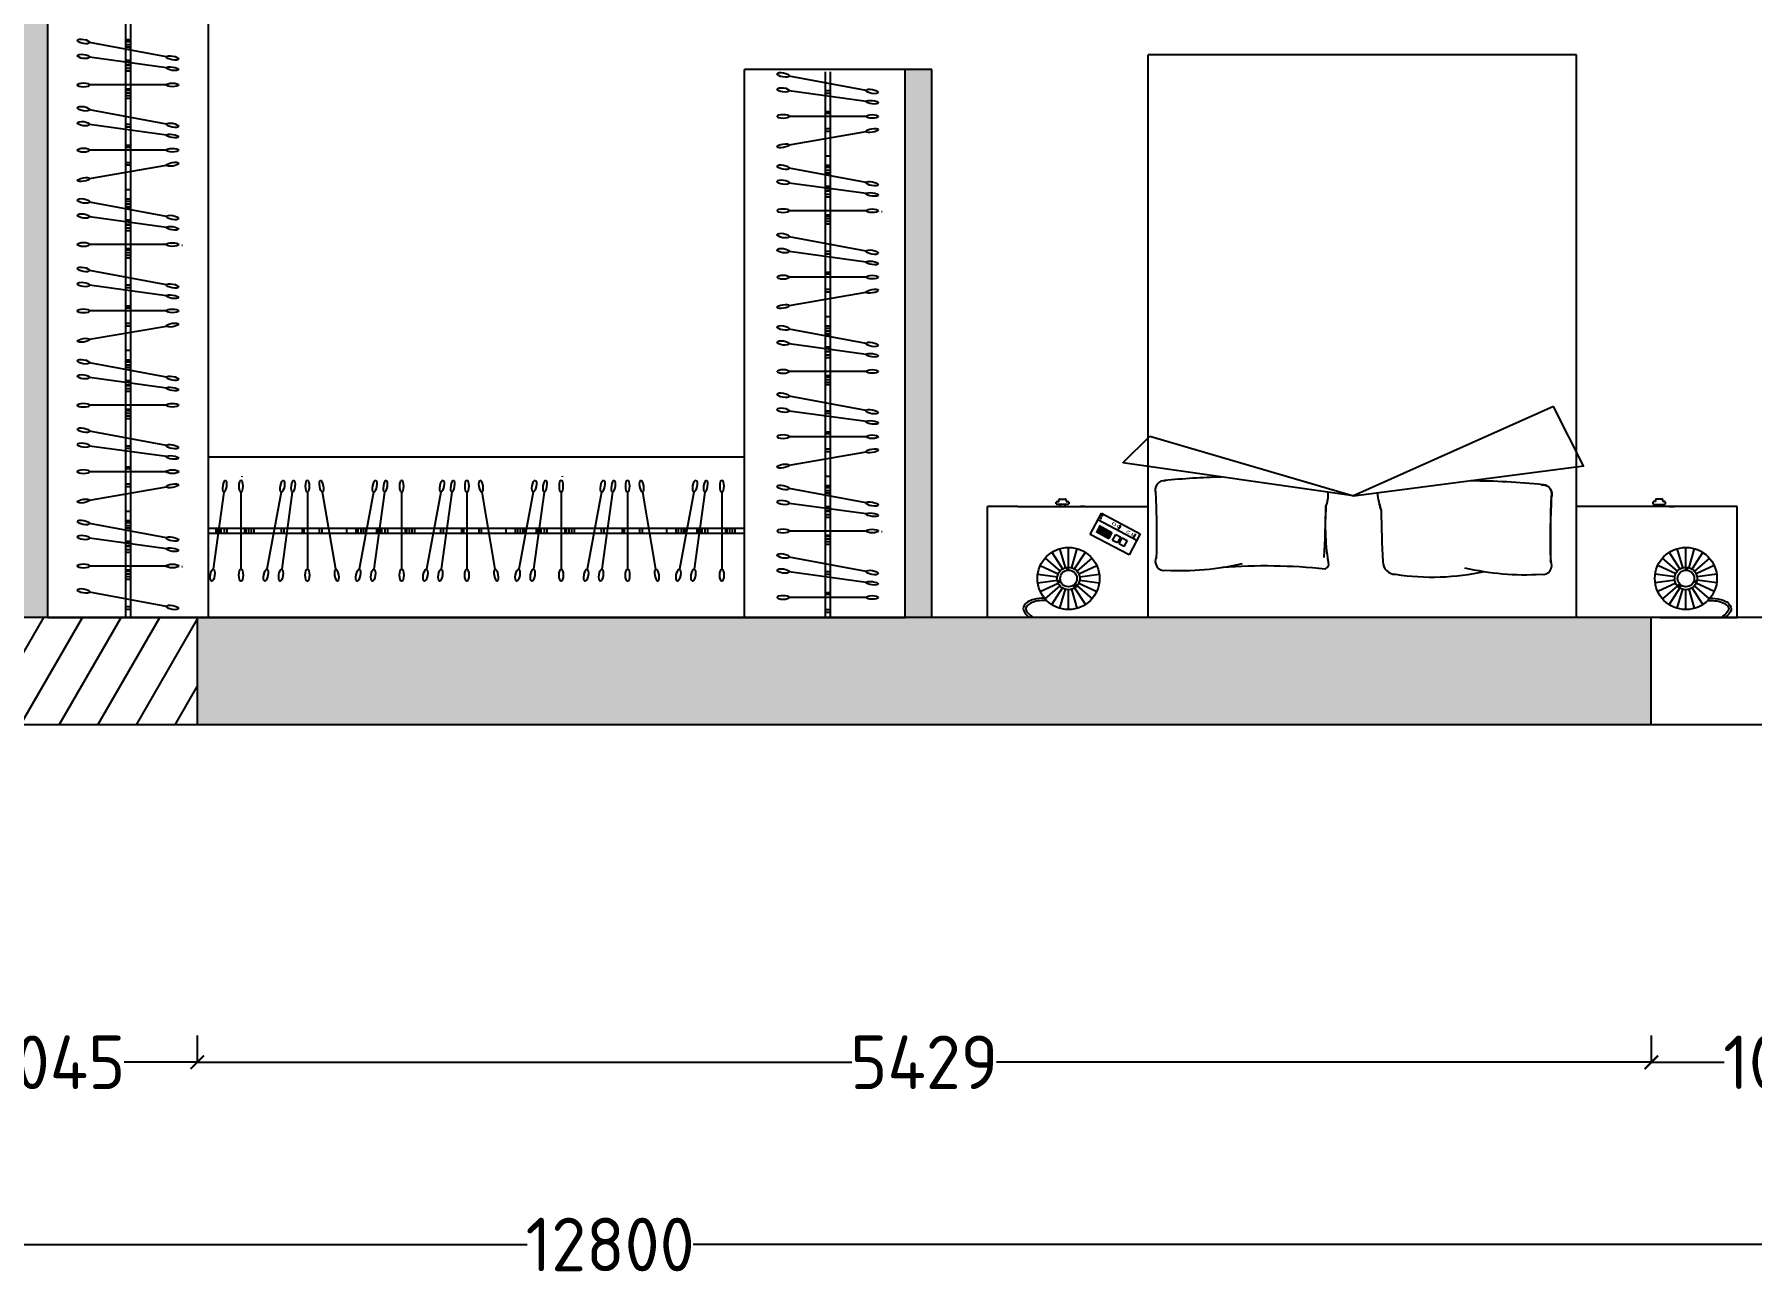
# Model space of a CAD drawing. Header units: inches. Extents: x -59797 to 874375, y -412711 to 5867.
# Drawn here: x -53303 to -46891, y -55829 to -51181 of the extents above; entities that cross this region are included whole.
import ezdxf

# ---------------------------------------------------------------- set-up
doc = ezdxf.new("R2010")
doc.units = ezdxf.units.IN
doc.header["$MEASUREMENT"] = 0
doc.layers.add('freecads.com', color=7, linetype='Continuous')
doc.styles.get("Standard").update_dxf_attribs({"font": 'GOST Common.ttf'})
doc.dimstyles.new('Copy of Standard', dxfattribs={"dimtxt": 120, "dimasz": 50, "dimexe": 0.18, "dimexo": 0.0625, "dimgap": 0.09, "dimtad": 0, "dimtih": 1, "dimtoh": 1, "dimdec": 0, "dimzin": 0, "dimdsep": 46, "dimtxsty": 'Standard', "dimblk": 'ARCHTICK', "dimcen": 0.09, "dimclrd": 250, "dimadec": 0, "dimazin": 0, "dimtfac": 1, "dimtdec": 0, "dimtofl": 0, "dimtmove": 0, "dimatfit": 3, "dimldrblk": 'ARCHTICK', "dimfxl": 100, "dimfxlon": 1, "dimtolj": 1, "dimtzin": 0, "dimarcsym": 0})

# ---------------------------------------------------------------- blocks, each defined once
blk = doc.blocks.new('BED')
at = {"color": 7}
for p, q in [((95441.7, -25102.5), (95441.7, -23002.5)), ((97041.7, -25102.5), (97041.7, -23002.5)), ((97041.7, -25102.5), (97041.7, -24439.9)), ((94841.8, -25102.5), (94841.8, -24687.4)), ((94956, -24687.4), (94841.8, -24687.4)), ((94841.8, -25102.5), (94841.8, -24687.4)), ((94956, -24687.4), (94841.8, -24687.4)), ((95027.4, -24687.4), (95441.8, -24687.4)), ((95027.4, -24687.4), (95441.8, -24687.4)), ((97641.7, -24687.4), (97041.7, -24687.4)), ((97639.2, -24687.4), (97639.2, -24687.5)), ((97641.7, -24687.4), (97639.2, -24687.5)), ((97641.7, -25102.5), (97641.7, -24687.4)), ((97353.3, -25102.5), (97641.7, -25102.5))]:
    blk.add_line(p, q, dxfattribs=at)
for p, q in [((97041.7, -23002.5), (95441.7, -23002.5)), ((96955.9, -24314.8), (96208.5, -24648.6)), ((97069.3, -24538.5), (96955.9, -24314.8)), ((95347.8, -24525.5), (95448.6, -24424.8)), ((95448.6, -24424.8), (96208.5, -24648.6)), ((96208.5, -24648.6), (95347.8, -24525.5)), ((96208.5, -24648.6), (97069.3, -24535.7)), ((95099.3, -24677.6), (95099.3, -24672)), ((95099.3, -24677.6), (95099.3, -24672)), ((95101.8, -24669.4), (95106.3, -24669.4)), ((95101.8, -24669.4), (95106.3, -24669.4)), ((95143.1, -24680.2), (95101.8, -24680.2)), ((95143.1, -24680.2), (95101.8, -24680.2)), ((95108.9, -24666.9), (95108.9, -24662.7)), ((95108.9, -24666.9), (95108.9, -24662.7)), ((95111.4, -24660.1), (95133.5, -24660.1)), ((95111.4, -24660.1), (95133.5, -24660.1)), ((95113.9, -24687.4), (95113.9, -24680.2)), ((95113.9, -24687.4), (95113.9, -24680.2)), ((95131, -24680.2), (95131, -24687.4)), ((95131, -24680.2), (95131, -24687.4)), ((95136, -24662.7), (95136, -24669.4)), ((95136, -24662.7), (95136, -24669.4)), ((95136, -24669.4), (95143.1, -24669.4)), ((95136, -24669.4), (95143.1, -24669.4)), ((95145.6, -24672), (95145.6, -24677.6)), ((95145.6, -24672), (95145.6, -24677.6)), ((97327.1, -24672), (97327.1, -24677.6)), ((97336.7, -24669.4), (97329.6, -24669.4)), ((97329.6, -24680.2), (97370.9, -24680.2)), ((97336.7, -24662.7), (97336.7, -24669.4)), ((97361.3, -24660.1), (97339.2, -24660.1)), ((97341.7, -24680.2), (97341.7, -24687.4)), ((97358.8, -24687.4), (97358.8, -24680.2)), ((97363.8, -24666.9), (97363.8, -24662.7)), ((97370.9, -24669.4), (97366.4, -24669.4)), ((97373.4, -24677.6), (97373.4, -24672)), ((94956, -24687.4), (95439.3, -24687.4)), ((94956, -24687.4), (95439.3, -24687.4)), ((95206.2, -24687.4), (95189.1, -24687.4)), ((95206.2, -24687.4), (95189.1, -24687.4)), ((95225.6, -24791.8), (95267.4, -24713)), ((95225.6, -24791.8), (95267.4, -24713)), ((95399.7, -24814.6), (95254.4, -24737.5)), ((95399.7, -24814.6), (95254.4, -24737.5)), ((95267.4, -24713), (95412.7, -24790)), ((95267.4, -24713), (95412.7, -24790)), ((97639.2, -24687.4), (97155.9, -24687.4)), ((97388.9, -24687.4), (97406.1, -24687.4)), ((95371, -24868.8), (95225.6, -24791.8)), ((95371, -24868.8), (95225.6, -24791.8)), ((95247.5, -24781.3), (95295.5, -24806.8)), ((95247.5, -24781.3), (95295.5, -24806.8)), ((95248.9, -24778.7), (95296.9, -24804.1)), ((95248.9, -24778.7), (95296.9, -24804.1)), ((95251.1, -24774.5), (95299.1, -24799.9)), ((95251.1, -24774.5), (95299.1, -24799.9)), ((95252.7, -24771.5), (95300.7, -24796.9)), ((95252.7, -24771.5), (95300.7, -24796.9)), ((95254.1, -24768.8), (95302.1, -24794.3)), ((95254.1, -24768.8), (95302.1, -24794.3)), ((95255.3, -24766.6), (95303.3, -24792)), ((95255.3, -24766.6), (95303.3, -24792)), ((95257.2, -24763), (95305.2, -24788.4)), ((95257.2, -24763), (95305.2, -24788.4)), ((95259.2, -24759.1), (95307.2, -24784.6)), ((95259.2, -24759.1), (95307.2, -24784.6)), ((95307.2, -24784.6), (95295.5, -24806.8)), ((95307.2, -24784.6), (95295.5, -24806.8)), ((95309.7, -24814.3), (95321.5, -24792.1)), ((95309.7, -24814.3), (95321.5, -24792.1)), ((95328.1, -24824.1), (95309.7, -24814.3)), ((95328.1, -24824.1), (95309.7, -24814.3)), ((95321.5, -24792.1), (95339.9, -24801.9)), ((95321.5, -24792.1), (95339.9, -24801.9)), ((95339.9, -24801.9), (95328.1, -24824.1)), ((95339.9, -24801.9), (95328.1, -24824.1)), ((95333.4, -24826.9), (95345.2, -24804.7)), ((95333.4, -24826.9), (95345.2, -24804.7)), ((95345.2, -24804.7), (95363.5, -24814.4)), ((95345.2, -24804.7), (95363.5, -24814.4)), ((95363.5, -24814.4), (95351.8, -24836.6)), ((95363.5, -24814.4), (95351.8, -24836.6)), ((95412.7, -24790), (95371, -24868.8)), ((95412.7, -24790), (95371, -24868.8)), ((95082.3, -24858.9), (95122.3, -24921.1)), ((95082.3, -24858.9), (95122.3, -24921.1)), ((95133.2, -24916.2), (95112.3, -24845.2)), ((95133.2, -24916.2), (95112.3, -24845.2)), ((95145, -24914.5), (95145, -24840.5)), ((95145, -24914.5), (95145, -24840.5)), ((95145, -24914.5), (95145, -24840.5)), ((95145, -24914.5), (95145, -24840.5)), ((95156.8, -24916.2), (95177.7, -24845.2)), ((95156.8, -24916.2), (95177.7, -24845.2)), ((95167.7, -24921.1), (95207.7, -24858.9)), ((95167.7, -24921.1), (95207.7, -24858.9)), ((95351.8, -24836.6), (95333.4, -24826.9)), ((95351.8, -24836.6), (95333.4, -24826.9)), ((97427.5, -24921.1), (97387.5, -24858.9)), ((97438.3, -24916.2), (97417.5, -24845.2)), ((97450.2, -24914.5), (97450.2, -24840.5)), ((97450.2, -24914.5), (97450.2, -24840.5)), ((97462, -24916.2), (97482.8, -24845.2)), ((97512.9, -24858.9), (97472.9, -24921.1)), ((95030.2, -24940), (95103.4, -24950.5)), ((95030.2, -24940), (95103.4, -24950.5)), ((95039.5, -24908.3), (95106.8, -24939)), ((95039.5, -24908.3), (95106.8, -24939)), ((95057.3, -24880.5), (95113.3, -24929)), ((95057.3, -24880.5), (95113.3, -24929)), ((95139.4, -24925.9), (95139.4, -24914.9)), ((95139.4, -24925.9), (95139.4, -24914.9)), ((95146.6, -24925.4), (95143.8, -24914.5)), ((95146.6, -24925.4), (95143.8, -24914.5)), ((95176.8, -24929), (95232.7, -24880.5)), ((95176.8, -24929), (95232.7, -24880.5)), ((95183.2, -24939), (95250.5, -24908.3)), ((95183.2, -24939), (95250.5, -24908.3)), ((95186.6, -24950.5), (95259.8, -24940)), ((95186.6, -24950.5), (95259.8, -24940)), ((97408.6, -24950.5), (97335.4, -24940)), ((97412, -24939), (97344.7, -24908.3)), ((97418.4, -24929), (97362.5, -24880.5)), ((97448.6, -24925.4), (97451.4, -24914.5)), ((97455.8, -24925.9), (97455.8, -24914.9)), ((97537.8, -24880.5), (97481.9, -24929)), ((97555.7, -24908.3), (97488.4, -24939)), ((97565, -24940), (97491.8, -24950.5)), ((95030.2, -24973), (95103.4, -24962.5)), ((95030.2, -24973), (95103.4, -24962.5)), ((95039.5, -25004.7), (95106.8, -24973.9)), ((95039.5, -25004.7), (95106.8, -24973.9)), ((95057.3, -25032.5), (95113.3, -24984)), ((95057.3, -25032.5), (95113.3, -24984)), ((95082.3, -25054.1), (95122.3, -24991.8)), ((95082.3, -25054.1), (95122.3, -24991.8)), ((95114.6, -24963.2), (95104.5, -24967.7)), ((95114.6, -24963.2), (95104.5, -24967.7)), ((95116.7, -24969.5), (95105.7, -24971.4)), ((95116.7, -24969.5), (95105.7, -24971.4)), ((95112.3, -25067.8), (95133.2, -24996.8)), ((95112.3, -25067.8), (95133.2, -24996.8)), ((95145, -25072.5), (95145, -24998.5)), ((95145, -25072.5), (95145, -24998.5)), ((95145, -25072.5), (95145, -24998.5)), ((95145, -25072.5), (95145, -24998.5)), ((95177.7, -25067.8), (95156.8, -24996.8)), ((95177.7, -25067.8), (95156.8, -24996.8)), ((95161.5, -24982.9), (95171.1, -24989.5)), ((95161.5, -24982.9), (95171.1, -24989.5)), ((95167.7, -24991.8), (95207.7, -25054.1)), ((95167.7, -24991.8), (95207.7, -25054.1)), ((95169.1, -24976.3), (95175.1, -24985.8)), ((95169.1, -24976.3), (95175.1, -24985.8)), ((95176.8, -24984), (95232.7, -25032.5)), ((95176.8, -24984), (95232.7, -25032.5)), ((95183.2, -24973.9), (95250.5, -25004.7)), ((95183.2, -24973.9), (95250.5, -25004.7)), ((95186.6, -24962.5), (95259.8, -24973)), ((95186.6, -24962.5), (95259.8, -24973)), ((97408.6, -24962.5), (97335.4, -24973)), ((97412, -24973.9), (97344.7, -25004.7)), ((97418.4, -24984), (97362.5, -25032.5)), ((97427.5, -24991.8), (97387.5, -25054.1)), ((97417.5, -25067.8), (97438.3, -24996.8)), ((97426.1, -24976.3), (97420.1, -24985.8)), ((97433.7, -24982.9), (97424.1, -24989.5)), ((97450.2, -25072.5), (97450.2, -24998.5)), ((97450.2, -25072.5), (97450.2, -24998.5)), ((97482.8, -25067.8), (97462, -24996.8)), ((97512.9, -25054.1), (97472.9, -24991.8)), ((97478.4, -24969.5), (97489.5, -24971.4)), ((97480.6, -24963.2), (97490.7, -24967.7)), ((97537.8, -25032.5), (97481.9, -24984)), ((97555.7, -25004.7), (97488.4, -24973.9)), ((97565, -24973), (97491.8, -24962.5)), ((95229.7, -25102.5), (94841.8, -25102.5)), ((97153.3, -25102.5), (95229.7, -25102.5)), ((97353.3, -25102.5), (95429.7, -25102.5))]:
    blk.add_line(p, q)
for centre, radius in [((95145, -24956.5), 116), ((95145, -24956.5), 116), ((97450.2, -24956.5), 116), ((95145, -24956.5), 42), ((95145, -24956.5), 42), ((95145, -24956.5), 31.1), ((95145, -24956.5), 31.1), ((97450.2, -24956.5), 42), ((97450.2, -24956.5), 31.1)]:
    blk.add_circle(centre, radius)
for centre, radius, start, end in [((95502.6, -24625.7), 34.3, 80.34242, 203.89159), ((95502.6, -24625.7), 34.3, 80.34242, 203.89159), ((95775, -27233.3), 2655.9, 91.28421, 95.88609), ((95775, -27233.3), 2655.9, 91.28421, 95.88609), ((96643, -27248.4), 2655.9, 84.11391, 89.91574), ((96643, -27248.4), 2655.9, 84.11391, 89.91574), ((96915.4, -24640.8), 34.3, 336.10841, 99.65758), ((96916.3, -24642.4), 34.3, 336.10841, 99.65758), ((95101.8, -24672), 2.54, 90, 180), ((95101.8, -24672), 2.54, 90, 180), ((95101.8, -24677.6), 2.54, 180, 270), ((95101.8, -24677.6), 2.54, 180, 270), ((95106.3, -24666.9), 2.54, 270, 0), ((95106.3, -24666.9), 2.54, 270, 0), ((95111.4, -24662.7), 2.54, 90, 180), ((95111.4, -24662.7), 2.54, 90, 180), ((95133.5, -24662.7), 2.54, 0, 90), ((95133.5, -24662.7), 2.54, 0, 90), ((95143.1, -24672), 2.54, 0, 90), ((95143.1, -24672), 2.54, 0, 90), ((95143.1, -24677.6), 2.54, 270, 0), ((95143.1, -24677.6), 2.54, 270, 0), ((92061.9, -24792.4), 3412.8, 358.59625, 2.56667), ((95981.7, -24640.6), 132.9, 339.16323, 2.37479), ((96043.7, -24659.7), 68.3, 335.62563, 357.33023), ((96596.2, -24606.5), 300.1, 185.86257, 198.75888), ((96374.3, -24674.8), 68.3, 182.66977, 204.37437), ((100356.1, -24807.5), 3412.8, 177.43333, 181.40375), ((100357, -24809.1), 3412.8, 177.43333, 181.40375), ((97329.6, -24672), 2.54, 90, 180), ((97329.6, -24677.6), 2.54, 180, 270), ((97339.2, -24662.7), 2.54, 90, 180), ((97361.3, -24662.7), 2.54, 0, 90), ((97366.4, -24666.9), 2.54, 180, 270), ((97370.9, -24672), 2.54, 0, 90), ((97370.9, -24677.6), 2.54, 270, 0), ((95265.1, -24731.7), 1.49, 90, 270), ((95265.1, -24731.7), 1.49, 90, 270), ((95265.1, -24731.7), 1.49, 270, 90), ((95265.1, -24731.7), 1.49, 270, 90), ((95270.4, -24722.3), 1.49, 90, 270), ((95270.4, -24722.3), 1.49, 90, 270), ((95270.4, -24722.3), 1.49, 270, 90), ((95270.4, -24722.3), 1.49, 270, 90), ((90429.7, -24597.5), 5676.9, 357.16594, 359.08744), ((97040.4, -24755.3), 936.9, 175.87807, 189.3556), ((101988.3, -24612.6), 5676.9, 180.91256, 182.83406), ((101988.3, -24612.6), 5676.9, 180.91256, 182.83406), ((95332.9, -24768.5), 1.49, 90, 270), ((95332.9, -24768.5), 1.49, 90, 270), ((95332.9, -24768.5), 1.49, 270, 90), ((95332.9, -24768.5), 1.49, 270, 90), ((95337.6, -24761), 1.49, 90, 270), ((95337.6, -24761), 1.49, 90, 270), ((95337.6, -24761), 1.49, 270, 90), ((95337.6, -24761), 1.49, 270, 90), ((95501.9, -24893.4), 33.1, 148.3905, 281.27221), ((95501.9, -24893.4), 33.1, 148.3905, 281.27221), ((95563.3, -23895.3), 1032, 266.95117, 282.94362), ((95563.3, -23895.3), 1032, 266.95117, 282.94362), ((95877.1, -27112.4), 2202.6, 84.09622, 94.11018), ((96070.8, -24879.9), 52.9, 308.22652, 328.49477), ((96366, -24893.3), 47.7, 180, 270), ((96366, -24893.3), 47.7, 180, 270), ((96503.9, -24021.4), 929.8, 261.47023, 282.10326), ((96503.9, -24021.4), 929.8, 261.47023, 282.10326), ((96854.7, -23910.5), 1032, 257.05638, 273.04883), ((96854.7, -23910.5), 1032, 257.05638, 273.04883), ((96916.1, -24908.5), 33.1, 258.72779, 31.6095), ((96916.1, -24908.5), 33.1, 258.72779, 31.6095)]:
    blk.add_arc(centre, radius, start, end)
for points in [[(95055.3, -25030), (95042.6, -25029.9), (95029.2, -25030.5), (95000.5, -25039.4), (94982.4, -25046.2), (94972.7, -25077.2), (94983.5, -25088.5), (94995.4, -25099.5), (94997.1, -25101), (94998.9, -25102.5)], [(95055.3, -25030), (95042.6, -25029.9), (95029.2, -25030.5), (95000.5, -25039.4), (94982.4, -25046.2), (94972.7, -25077.2), (94983.5, -25088.5), (94995.4, -25099.5), (94997.1, -25101), (94998.9, -25102.5)], [(97539.9, -25030), (97552.5, -25029.9), (97566, -25030.5), (97594.7, -25039.4), (97612.7, -25046.2), (97622.5, -25077.2), (97611.7, -25088.5), (97599.7, -25099.5), (97598, -25101), (97596.3, -25102.5)]]:
    blk.add_open_spline(points, degree=3, knots=[0.0077183, 0.0077183, 0.0077183, 0.0077183, 0.0428867, 0.0428867, 0.0785443, 0.0785443, 0.1084778, 0.1084778, 0.1132873, 0.1132873, 0.1132873, 0.1132873])
for points in [[(95063.4, -25038.9), (95009.5, -25046.2), (94985.5, -25065.8), (95012.5, -25102.5)], [(95063.4, -25038.9), (95009.5, -25046.2), (94985.5, -25065.8), (95012.5, -25102.5)], [(97531.8, -25038.9), (97585.7, -25046.2), (97609.7, -25065.8), (97582.7, -25102.5)]]:
    blk.add_spline(points, degree=3)
at = {"width": 3}
blk.add_text('12 00', height=10.64, rotation=150.64352, dxfattribs=at).set_placement((95393.2, -24791.5))
blk.add_text('12 00', height=10.64, rotation=150.64352, dxfattribs=at).set_placement((95393.2, -24791.5))
blk = doc.blocks.new('_ArchTick')
at = {"color": 0, "linetype": 'ByBlock', "const_width": 0.15}
blk.add_lwpolyline([(-0.5, -0.5), (0.5, 0.5)], dxfattribs=at)
blk = doc.blocks.new('*D81')
at = {"color": 0, "lineweight": -2, "transparency": 16777216}
for p, q in [((-47266, -54917.8), (-47266, -55018)), ((-46220.6, -54917.8), (-46220.6, -55018))]:
    blk.add_line(p, q, dxfattribs=at)
at = {"color": 250, "lineweight": -2, "transparency": 16777216}
for p, q in [((-47266, -55017.8), (-46993.4, -55017.8)), ((-46220.6, -55017.8), (-46493.2, -55017.8))]:
    blk.add_line(p, q, dxfattribs=at)
at = {"layer": 'Defpoints', "color": 0, "transparency": 16777216}
for p in [(-47266, -53757.8), (-46220.6, -53757.8), (-47266, -55017.8)]:
    blk.add_point(p, dxfattribs=at)
at = {"color": 250, "lineweight": -2, "transparency": 16777216, "xscale": 50, "yscale": 50, "zscale": 50, "rotation": 180}
blk.add_blockref('_ArchTick', (-47266, -55017.8), dxfattribs=at)
at = {"color": 250, "lineweight": -2, "transparency": 16777216, "xscale": 50, "yscale": 50, "zscale": 50}
blk.add_blockref('_ArchTick', (-46220.6, -55017.8), dxfattribs=at)
at = {"color": 0, "transparency": 16777216, "insert": (-46743.3, -55017.8), "char_height": 200, "attachment_point": 5}
blk.add_mtext('\\A1;1045', dxfattribs=at)
blk = doc.blocks.new('*D82')
at = {"color": 0, "lineweight": -2, "transparency": 16777216}
for p, q in [((-52695.3, -54917.8), (-52695.3, -55018)), ((-47266, -54917.8), (-47266, -55018))]:
    blk.add_line(p, q, dxfattribs=at)
at = {"color": 250, "lineweight": -2, "transparency": 16777216}
for p, q in [((-52695.3, -55017.8), (-50250.7, -55017.8)), ((-47266, -55017.8), (-49710.5, -55017.8))]:
    blk.add_line(p, q, dxfattribs=at)
at = {"layer": 'Defpoints', "color": 0, "transparency": 16777216}
for p in [(-52695.3, -53757.8), (-47266, -53757.8), (-52695.3, -55017.8)]:
    blk.add_point(p, dxfattribs=at)
at = {"color": 250, "lineweight": -2, "transparency": 16777216, "xscale": 50, "yscale": 50, "zscale": 50, "rotation": 180}
blk.add_blockref('_ArchTick', (-52695.3, -55017.8), dxfattribs=at)
at = {"color": 250, "lineweight": -2, "transparency": 16777216, "xscale": 50, "yscale": 50, "zscale": 50}
blk.add_blockref('_ArchTick', (-47266, -55017.8), dxfattribs=at)
at = {"color": 0, "transparency": 16777216, "insert": (-49980.6, -55017.8), "char_height": 200, "attachment_point": 5}
blk.add_mtext('\\A1;5429', dxfattribs=at)
blk = doc.blocks.new('*D83')
at = {"color": 0, "lineweight": -2, "transparency": 16777216}
for p, q in [((-53740.6, -54917.8), (-53740.6, -55018)), ((-52695.3, -54917.8), (-52695.3, -55018))]:
    blk.add_line(p, q, dxfattribs=at)
at = {"color": 250, "lineweight": -2, "transparency": 16777216}
for p, q in [((-53740.6, -55017.8), (-53468, -55017.8)), ((-52695.3, -55017.8), (-52967.8, -55017.8))]:
    blk.add_line(p, q, dxfattribs=at)
at = {"layer": 'Defpoints', "color": 0, "transparency": 16777216}
for p in [(-53740.6, -53757.8), (-52695.3, -53757.8), (-53740.6, -55017.8)]:
    blk.add_point(p, dxfattribs=at)
at = {"color": 250, "lineweight": -2, "transparency": 16777216, "xscale": 50, "yscale": 50, "zscale": 50, "rotation": 180}
blk.add_blockref('_ArchTick', (-53740.6, -55017.8), dxfattribs=at)
at = {"color": 250, "lineweight": -2, "transparency": 16777216, "xscale": 50, "yscale": 50, "zscale": 50}
blk.add_blockref('_ArchTick', (-52695.3, -55017.8), dxfattribs=at)
at = {"color": 0, "transparency": 16777216, "insert": (-53217.9, -55017.8), "char_height": 200, "attachment_point": 5}
blk.add_mtext('\\A1;1045', dxfattribs=at)
blk = doc.blocks.new('*D85')
at = {"color": 0, "lineweight": -2, "transparency": 16777216}
for p, q in [((-57553.5, -55597.9), (-57553.5, -55698.1)), ((-44753.5, -55597.9), (-44753.5, -55698.1))]:
    blk.add_line(p, q, dxfattribs=at)
at = {"color": 250, "lineweight": -2, "transparency": 16777216}
for p, q in [((-57553.5, -55697.9), (-51463.6, -55697.9)), ((-44753.5, -55697.9), (-50843.4, -55697.9))]:
    blk.add_line(p, q, dxfattribs=at)
at = {"layer": 'Defpoints', "color": 0, "transparency": 16777216}
for p in [(-57553.5, -51257.8), (-44753.5, -53757.8), (-57553.5, -55697.9)]:
    blk.add_point(p, dxfattribs=at)
at = {"color": 250, "lineweight": -2, "transparency": 16777216, "xscale": 50, "yscale": 50, "zscale": 50, "rotation": 180}
blk.add_blockref('_ArchTick', (-57553.5, -55697.9), dxfattribs=at)
at = {"color": 250, "lineweight": -2, "transparency": 16777216, "xscale": 50, "yscale": 50, "zscale": 50}
blk.add_blockref('_ArchTick', (-44753.5, -55697.9), dxfattribs=at)
at = {"color": 0, "transparency": 16777216, "insert": (-51153.5, -55697.9), "char_height": 200, "attachment_point": 5}
blk.add_mtext('\\A1;12800', dxfattribs=at)

msp = doc.modelspace()

# ---------------------------------------------------------------- hatches: boundary and pattern name
at = {"true_color": 0x636466}
h = msp.add_hatch(dxfattribs=at)
h.set_pattern_fill('ANSI31', color=251, scale=1000, angle=15)
h.set_pattern_definition([(60, (-131655.43, -14201.34), (-108.25318, 62.5), [])])
h.paths.add_polyline_path([(-41239.7, -39303.8), (-41768.7, -39303.8), (-42285, -39303.8), (-42285, -39703.8), (-41239.7, -39703.8)])
h.paths.add_polyline_path([(-48159.5, -53234.2), (-48155.2, -53233), (-48151.8, -53232.6), (-48147.8, -53232.5), (-48143.4, -53232.7), (-48138.9, -53233.3), (-48134.4, -53234.2), (-48130.1, -53235.4), (-48126.1, -53236.9), (-48121, -53239.3), (-48117, -53242.9), (-48116.7, -53246.2), (-48119.1, -53248), (-48121.6, -53249), (-48124.8, -53249.6), (-48128.5, -53249.9), (-48132.7, -53249.8), (-48137.2, -53249.4), (-48141.7, -53248.6), (-48146.2, -53247.6), (-48150.3, -53246.2), (-48155.9, -53243.9), (-48160.7, -53240.4), (-48161.9, -53237)])
edge = h.paths.add_edge_path()
edge.add_arc((-41369.7, -53365.3), 24.6, 180, 204.4618)
edge.add_arc((-41369.7, -53385.7), 24.6, 155.5382, 180)
edge.add_line((-41394.3, -53385.7), (-41394.3, -53365.3))
edge = h.paths.add_edge_path()
edge.add_arc((-41369.7, -53385.7), 24.6, 0, 24.4618)
edge.add_arc((-41369.7, -53365.3), 24.6, 335.5382, 360)
edge.add_line((-41345, -53365.3), (-41345, -53385.7))
at = {"true_color": 0x939598}
h = msp.add_hatch(color=252, dxfattribs=at)
h.dxf.hatch_style = 1
h.paths.add_polyline_path([(-53740.6, -44957.8), (-57153.5, -44957.8), (-57153.5, -45357.8), (-53740.6, -45357.8)])
h.paths.add_polyline_path([(-57153.5, -44957.8), (-57553.5, -44957.8), (-57553.5, -47924.2), (-57442.6, -47924.2), (-57153.5, -47924.2), (-57153.5, -45357.8)])
h.paths.add_polyline_path([(-57153.5, -49107.8), (-57153.5, -48924.2), (-57553.5, -48924.2), (-57553.5, -51257.8), (-53653.5, -51257.8), (-53653.5, -53357.8), (-53253.5, -53357.8), (-53253.5, -50007.8), (-53253.5, -49907.8), (-53253.5, -48957.8), (-53353.5, -48957.8), (-53353.5, -49255.1), (-53353.5, -50857.8), (-57153.5, -50857.8)])
h.paths.add_polyline_path([(-56053.5, -47357.8), (-56753.5, -47357.8), (-56753.5, -47457.8), (-56053.5, -47457.8)])
h.paths.add_polyline_path([(-47266, -53357.8), (-48632.6, -53357.8), (-49020.5, -53357.8), (-52695.3, -53357.8), (-52695.3, -53757.8), (-47266, -53757.8)])
h.paths.add_polyline_path([(-49952.3, -51312.5), (-50052.3, -51312.5), (-50052.3, -53357.8), (-49952.3, -53357.8)])
h.paths.add_polyline_path([(-51418.9, -50018.6), (-51518.9, -50018.6), (-51518.9, -50072.8), (-53253.5, -50072.8), (-53253.5, -50172.8), (-51418.9, -50172.8)])
h.paths.add_polyline_path([(-47553.5, -48857.8), (-51418.9, -48857.8), (-51418.9, -48760.8), (-51518.9, -48760.8), (-51518.9, -49020.3), (-51418.9, -49020.3), (-51418.9, -48995.8), (-51418.9, -48957.8), (-47553.5, -48957.8)])
h.paths.add_polyline_path([(-47153.5, -48557.8), (-47153.5, -48097.1), (-47264.4, -48097.1), (-47553.5, -48097.1), (-47553.5, -48857.8), (-47553.5, -48957.8), (-47153.5, -48957.8)])
at = {"true_color": 0x636466}
h = msp.add_hatch(dxfattribs=at)
h.set_pattern_fill('ANSI31', color=251, scale=1000, angle=15)
h.set_pattern_definition([(60, (-136636.39, -28255.32), (-108.25318, 62.5), [])])
h.paths.add_polyline_path([(-45553.5, -45357.8), (-45553.5, -44957.8), (-46245.9, -44957.8), (-46245.9, -45357.8)])
h.paths.add_polyline_path([(-45153.5, -48957.8), (-44753.5, -48957.8), (-44753.5, -48557.8), (-45153.5, -48557.8)])
h.paths.add_polyline_path([(-49190.1, -53045.8), (-49276.6, -52997.1), (-49284.4, -53011.1), (-49197.9, -53059.7)])
h.paths.add_polyline_path([(-52695.3, -53357.8), (-53253.5, -53357.8), (-53740.6, -53357.8), (-53740.6, -53757.8), (-52695.3, -53757.8)])

# ---------------------------------------------------------------- linework, layer by layer
at = {"color": 7}
for p, q in [((-53253.5, -53357.8), (-53253.5, -50007.8)), ((-52653.5, -53357.8), (-52653.5, -50172.8)), ((-50652.3, -53357.8), (-50652.3, -51312.5)), ((-49952.3, -51312.5), (-50652.3, -51312.5)), ((-50052.3, -53357.8), (-50052.3, -51312.5)), ((-50052.3, -53357.8), (-50052.3, -51312.5)), ((-49952.3, -53357.8), (-49952.3, -51312.5)), ((-52653.5, -52757.8), (-51353.5, -52757.8)), ((-51353.5, -52757.8), (-51353.5, -52757.8)), ((-51353.5, -52757.8), (-50652.3, -52757.8)), ((-53253.5, -53357.8), (-53253.5, -53357.8)), ((-53253.5, -53357.8), (-51353.5, -53357.8)), ((-51468.9, -53357.8), (-50052.3, -53357.8)), ((-51353.5, -53357.8), (-51353.5, -53357.8))]:
    msp.add_line(p, q, dxfattribs=at)
for p, q in [((-45153.5, -53357.8), (-53740.6, -53357.8)), ((-52695.3, -53357.8), (-52695.3, -53757.8)), ((-47266, -53757.8), (-47266, -53357.8)), ((-44753.5, -53757.8), (-53740.6, -53757.8)), ((-46220.6, -53757.8), (-47691.8, -53757.8))]:
    msp.add_line(p, q)
at = {"color": 0}
for points in [[(-52963.7, -50851), (-52963.7, -51451)], [(-52944.9, -50851), (-52944.9, -51451)], [(-52810.1, -51264.8), (-53097.7, -51211.3)], [(-52963.7, -51199.6), (-52944.9, -51199.6)], [(-52963.7, -51207.6), (-52944.9, -51207.6)], [(-52963.7, -51218.4), (-52944.9, -51218.4)], [(-52963.7, -51227.6), (-52944.9, -51227.6)], [(-52810.1, -51305.9), (-53097.7, -51266.3)], [(-52963.7, -51235.6), (-52944.9, -51235.6)], [(-52963.7, -51277.6), (-52944.9, -51277.6)], [(-52963.7, -51283.6), (-52944.9, -51283.6)], [(-52963.7, -51293.6), (-52944.9, -51293.6)], [(-52963.7, -51295.6), (-52944.9, -51295.6)], [(-52963.7, -51307.6), (-52944.9, -51307.6)], [(-52963.7, -51317.6), (-52944.9, -51317.6)], [(-50197.2, -51389.8), (-50484.9, -51336.3)], [(-50350.8, -51320.4), (-50350.8, -51920.4)], [(-50332, -51320.4), (-50332, -51920.4)], [(-52810.1, -51369.7), (-53097.7, -51369.7)], [(-52963.7, -51384.6), (-52944.9, -51384.6)], [(-52963.7, -51389.5), (-52944.9, -51389.5)], [(-52963.7, -51399.3), (-52944.9, -51399.3)], [(-52963.7, -51409.1), (-52944.9, -51409.1)], [(-52963.7, -51418.9), (-52944.9, -51418.9)], [(-50197.2, -51430.9), (-50484.9, -51391.3)], [(-50350.8, -51390), (-50332, -51390)], [(-50350.8, -51399.8), (-50332, -51399.8)], [(-52810.1, -51515.9), (-53097.7, -51462.5)], [(-52963.7, -51446.6), (-52963.7, -52046.6)], [(-52944.9, -51446.6), (-52944.9, -52046.6)], [(-50197.2, -51487.1), (-50484.9, -51487.1)], [(-50350.8, -51468.6), (-50332, -51468.6)], [(-50350.8, -51475.1), (-50332, -51475.1)], [(-52810.1, -51557.1), (-53097.7, -51517.5)], [(-52963.7, -51516.2), (-52944.9, -51516.2)], [(-52963.7, -51526), (-52944.9, -51526)], [(-50484.9, -51592.8), (-50197.2, -51543.5)], [(-50350.8, -51532.4), (-50332, -51532.4)], [(-50350.8, -51542.2), (-50332, -51542.2)], [(-52810.1, -51613.2), (-53097.7, -51613.2)], [(-52963.7, -51594.7), (-52944.9, -51594.7)], [(-52963.7, -51601.3), (-52944.9, -51601.3)], [(-53097.7, -51719), (-52810.1, -51669.6)], [(-52963.7, -51658.6), (-52944.9, -51658.6)], [(-52963.7, -51668.4), (-52944.9, -51668.4)], [(-50197.2, -51734.3), (-50484.9, -51680.8)], [(-50350.8, -51633.9), (-50332, -51633.9)], [(-50350.8, -51669.1), (-50332, -51669.1)], [(-50350.8, -51677.1), (-50332, -51677.1)], [(-50197.2, -51775.4), (-50484.9, -51735.8)], [(-50350.8, -51687.9), (-50332, -51687.9)], [(-50350.8, -51697.1), (-50332, -51697.1)], [(-50350.8, -51705.1), (-50332, -51705.1)], [(-52810.1, -51860.4), (-53097.7, -51806.9)], [(-52963.7, -51760.1), (-52944.9, -51760.1)], [(-52963.7, -51795.2), (-52944.9, -51795.2)], [(-52963.7, -51803.2), (-52944.9, -51803.2)], [(-50350.8, -51747), (-50332, -51747)], [(-50350.8, -51753), (-50332, -51753)], [(-50350.8, -51763), (-50332, -51763)], [(-50350.8, -51765), (-50332, -51765)], [(-50350.8, -51777), (-50332, -51777)], [(-50350.8, -51787), (-50332, -51787)], [(-52810.1, -51901.6), (-53097.7, -51861.9)], [(-52963.7, -51814), (-52944.9, -51814)], [(-52963.7, -51823.2), (-52944.9, -51823.2)], [(-52963.7, -51831.2), (-52944.9, -51831.2)], [(-52963.7, -51873.2), (-52944.9, -51873.2)], [(-50197.2, -51839.2), (-50484.9, -51839.2)], [(-50350.8, -51854), (-50332, -51854)], [(-50350.8, -51858.9), (-50332, -51858.9)], [(-50350.8, -51868.7), (-50332, -51868.7)], [(-52963.7, -51879.2), (-52944.9, -51879.2)], [(-52963.7, -51889.2), (-52944.9, -51889.2)], [(-52963.7, -51891.2), (-52944.9, -51891.2)], [(-52963.7, -51903.2), (-52944.9, -51903.2)], [(-52963.7, -51913.2), (-52944.9, -51913.2)], [(-50197.2, -51989.8), (-50484.9, -51936.3)], [(-50350.8, -51878.6), (-50332, -51878.6)], [(-50350.8, -51888.4), (-50332, -51888.4)], [(-50350.8, -51920.4), (-50350.8, -52520.4)], [(-50332, -51920.4), (-50332, -52520.4)], [(-52810.1, -51965.3), (-53097.7, -51965.3)], [(-52963.7, -51980.2), (-52944.9, -51980.2)], [(-52963.7, -51985.1), (-52944.9, -51985.1)], [(-52963.7, -51994.9), (-52944.9, -51994.9)], [(-50197.2, -52030.9), (-50484.9, -51991.3)], [(-50350.8, -51990), (-50332, -51990)], [(-50350.8, -51999.8), (-50332, -51999.8)], [(-52810.1, -52115.9), (-53097.7, -52062.5)], [(-52963.7, -52004.7), (-52944.9, -52004.7)], [(-52963.7, -52014.5), (-52944.9, -52014.5)], [(-52963.7, -52046.6), (-52963.7, -52646.6)], [(-52944.9, -52046.6), (-52944.9, -52646.6)], [(-52810.1, -52157.1), (-53097.7, -52117.5)], [(-52963.7, -52116.2), (-52944.9, -52116.2)], [(-52963.7, -52126), (-52944.9, -52126)], [(-50197.2, -52087.1), (-50484.9, -52087.1)], [(-50350.8, -52068.6), (-50332, -52068.6)], [(-50350.8, -52075.1), (-50332, -52075.1)], [(-52963.7, -52194.7), (-52944.9, -52194.7)], [(-50484.9, -52192.8), (-50197.2, -52143.5)], [(-50350.8, -52132.4), (-50332, -52132.4)], [(-50350.8, -52142.2), (-50332, -52142.2)], [(-52810.1, -52213.2), (-53097.7, -52213.2)], [(-52963.7, -52201.3), (-52944.9, -52201.3)], [(-52963.7, -52258.6), (-52944.9, -52258.6)], [(-50350.8, -52233.9), (-50332, -52233.9)], [(-53097.7, -52319), (-52810.1, -52269.6)], [(-52963.7, -52268.4), (-52944.9, -52268.4)], [(-50197.2, -52334.3), (-50484.9, -52280.8)], [(-50350.8, -52269.1), (-50332, -52269.1)], [(-50350.8, -52277.1), (-50332, -52277.1)], [(-50350.8, -52287.9), (-50332, -52287.9)], [(-50350.8, -52297.1), (-50332, -52297.1)], [(-50350.8, -52305.1), (-50332, -52305.1)], [(-52963.7, -52360.1), (-52944.9, -52360.1)], [(-50197.2, -52375.4), (-50484.9, -52335.8)], [(-50350.8, -52347), (-50332, -52347)], [(-50350.8, -52353), (-50332, -52353)], [(-50350.8, -52363), (-50332, -52363)], [(-50350.8, -52365), (-50332, -52365)], [(-50350.8, -52377), (-50332, -52377)], [(-50350.8, -52387), (-50332, -52387)], [(-52810.1, -52460.4), (-53097.7, -52406.9)], [(-52963.7, -52395.2), (-52944.9, -52395.2)], [(-52963.7, -52403.2), (-52944.9, -52403.2)], [(-52963.7, -52414), (-52944.9, -52414)], [(-52963.7, -52423.2), (-52944.9, -52423.2)], [(-52963.7, -52431.2), (-52944.9, -52431.2)], [(-50197.2, -52439.2), (-50484.9, -52439.2)], [(-52810.1, -52501.6), (-53097.7, -52461.9)], [(-52963.7, -52473.2), (-52944.9, -52473.2)], [(-52963.7, -52479.2), (-52944.9, -52479.2)], [(-52963.7, -52489.2), (-52944.9, -52489.2)], [(-52963.7, -52491.2), (-52944.9, -52491.2)], [(-52963.7, -52503.2), (-52944.9, -52503.2)], [(-52963.7, -52513.2), (-52944.9, -52513.2)], [(-50350.8, -52454), (-50332, -52454)], [(-50350.8, -52458.9), (-50332, -52458.9)], [(-50350.8, -52468.7), (-50332, -52468.7)], [(-50350.8, -52478.6), (-50332, -52478.6)], [(-50350.8, -52488.4), (-50332, -52488.4)], [(-52810.1, -52565.3), (-53097.7, -52565.3)], [(-50197.2, -52585.4), (-50484.9, -52531.9)], [(-50350.8, -52516), (-50350.8, -53116)], [(-50332, -52516), (-50332, -53116)], [(-52963.7, -52580.2), (-52944.9, -52580.2)], [(-52963.7, -52585.1), (-52944.9, -52585.1)], [(-52963.7, -52594.9), (-52944.9, -52594.9)], [(-52963.7, -52604.7), (-52944.9, -52604.7)], [(-52963.7, -52614.5), (-52944.9, -52614.5)], [(-50197.2, -52626.5), (-50484.9, -52586.9)], [(-50350.8, -52585.6), (-50332, -52585.6)], [(-50350.8, -52595.4), (-50332, -52595.4)], [(-52810.1, -52715.9), (-53097.7, -52662.5)], [(-52963.7, -52646.6), (-52963.7, -53246.6)], [(-52944.9, -52646.6), (-52944.9, -53246.6)], [(-50197.2, -52682.7), (-50484.9, -52682.7)], [(-50350.8, -52664.2), (-50332, -52664.2)], [(-50350.8, -52670.7), (-50332, -52670.7)], [(-52810.1, -52757.1), (-53097.7, -52717.5)], [(-52963.7, -52716.2), (-52944.9, -52716.2)], [(-52963.7, -52726), (-52944.9, -52726)], [(-50484.9, -52788.5), (-50197.2, -52739.1)], [(-50350.8, -52728), (-50332, -52728)], [(-50350.8, -52737.8), (-50332, -52737.8)], [(-52810.1, -52813.2), (-53097.7, -52813.2)], [(-52963.7, -52794.7), (-52944.9, -52794.7)], [(-52963.7, -52801.3), (-52944.9, -52801.3)], [(-50350.8, -52829.5), (-50332, -52829.5)], [(-53097.7, -52919), (-52810.1, -52869.6)], [(-52963.7, -52858.6), (-52944.9, -52858.6)], [(-52963.7, -52868.4), (-52944.9, -52868.4)], [(-52595.7, -52889.6), (-52635.4, -53177.2)], [(-52532, -52889.6), (-52532, -53177.2)], [(-52381.4, -52889.6), (-52434.8, -53177.2)], [(-52340.2, -52889.6), (-52379.8, -53177.2)], [(-52284.1, -52889.6), (-52284.1, -53177.2)], [(-52178.3, -53177.2), (-52227.7, -52889.6)], [(-52036.9, -52889.6), (-52090.4, -53177.2)], [(-51995.7, -52889.6), (-52035.4, -53177.2)], [(-51932, -52889.6), (-51932, -53177.2)], [(-51785.7, -52889.6), (-51839.2, -53177.2)], [(-51744.6, -52889.6), (-51784.2, -53177.2)], [(-51688.5, -52889.6), (-51688.5, -53177.2)], [(-51582.7, -53177.2), (-51632, -52889.6)], [(-51441.3, -52889.6), (-51494.7, -53177.2)], [(-51400.1, -52889.6), (-51439.7, -53177.2)], [(-51336.4, -52889.6), (-51336.4, -53177.2)], [(-51185.7, -52889.6), (-51239.2, -53177.2)], [(-51144.6, -52889.6), (-51184.2, -53177.2)], [(-51088.5, -52889.6), (-51088.5, -53177.2)], [(-50982.7, -53177.2), (-51032, -52889.6)], [(-50841.3, -52889.6), (-50894.7, -53177.2)], [(-50800.1, -52889.6), (-50839.7, -53177.2)], [(-50736.4, -52889.6), (-50736.4, -53177.2)], [(-50197.2, -52929.9), (-50484.9, -52876.4)], [(-50350.8, -52864.7), (-50332, -52864.7)], [(-50350.8, -52872.7), (-50332, -52872.7)], [(-50350.8, -52883.5), (-50332, -52883.5)], [(-50350.8, -52892.7), (-50332, -52892.7)], [(-52963.7, -52960.1), (-52944.9, -52960.1)], [(-50197.2, -52971), (-50484.9, -52931.4)], [(-50350.8, -52900.7), (-50332, -52900.7)], [(-50350.8, -52942.7), (-50332, -52942.7)], [(-50350.8, -52948.7), (-50332, -52948.7)], [(-50350.8, -52958.7), (-50332, -52958.7)], [(-50350.8, -52960.6), (-50332, -52960.6)], [(-52810.1, -53060.4), (-53097.7, -53006.9)], [(-52963.7, -52995.2), (-52944.9, -52995.2)], [(-52963.7, -53003.2), (-52944.9, -53003.2)], [(-52963.7, -53014), (-52944.9, -53014)], [(-52963.7, -53023.2), (-52944.9, -53023.2)], [(-52653.5, -53024.4), (-52450.7, -53024.4)], [(-52624.1, -53043.2), (-52624.1, -53024.4)], [(-52618.1, -53043.2), (-52618.1, -53024.4)], [(-52608.1, -53043.2), (-52608.1, -53024.4)], [(-52606.1, -53043.2), (-52606.1, -53024.4)], [(-52594.1, -53043.2), (-52594.1, -53024.4)], [(-52584.1, -53043.2), (-52584.1, -53024.4)], [(-52517.1, -53043.2), (-52517.1, -53024.4)], [(-52512.2, -53043.2), (-52512.2, -53024.4)], [(-52502.4, -53043.2), (-52502.4, -53024.4)], [(-52492.6, -53043.2), (-52492.6, -53024.4)], [(-52482.8, -53043.2), (-52482.8, -53024.4)], [(-52450.7, -53024.4), (-51850.7, -53024.4)], [(-52381.1, -53043.2), (-52381.1, -53024.4)], [(-52371.3, -53043.2), (-52371.3, -53024.4)], [(-52302.6, -53043.2), (-52302.6, -53024.4)], [(-52296, -53043.2), (-52296, -53024.4)], [(-52238.7, -53043.2), (-52238.7, -53024.4)], [(-52228.9, -53043.2), (-52228.9, -53024.4)], [(-52137.2, -53043.2), (-52137.2, -53024.4)], [(-52102.1, -53043.2), (-52102.1, -53024.4)], [(-52094.1, -53043.2), (-52094.1, -53024.4)], [(-52083.3, -53043.2), (-52083.3, -53024.4)], [(-52074.1, -53043.2), (-52074.1, -53024.4)], [(-52066.1, -53043.2), (-52066.1, -53024.4)], [(-52024.1, -53043.2), (-52024.1, -53024.4)], [(-52018.1, -53043.2), (-52018.1, -53024.4)], [(-52008.1, -53043.2), (-52008.1, -53024.4)], [(-52006.1, -53043.2), (-52006.1, -53024.4)], [(-51994.1, -53043.2), (-51994.1, -53024.4)], [(-51984.1, -53043.2), (-51984.1, -53024.4)], [(-51917.1, -53043.2), (-51917.1, -53024.4)], [(-51912.2, -53043.2), (-51912.2, -53024.4)], [(-51902.4, -53043.2), (-51902.4, -53024.4)], [(-51892.6, -53043.2), (-51892.6, -53024.4)], [(-51882.8, -53043.2), (-51882.8, -53024.4)], [(-51855.1, -53024.4), (-51255.1, -53024.4)], [(-51785.5, -53043.2), (-51785.5, -53024.4)], [(-51775.7, -53043.2), (-51775.7, -53024.4)], [(-51707, -53043.2), (-51707, -53024.4)], [(-51700.4, -53043.2), (-51700.4, -53024.4)], [(-51643.1, -53043.2), (-51643.1, -53024.4)], [(-51633.3, -53043.2), (-51633.3, -53024.4)], [(-51541.6, -53043.2), (-51541.6, -53024.4)], [(-51506.4, -53043.2), (-51506.4, -53024.4)], [(-51498.4, -53043.2), (-51498.4, -53024.4)], [(-51487.7, -53043.2), (-51487.7, -53024.4)], [(-51478.5, -53043.2), (-51478.5, -53024.4)], [(-51470.5, -53043.2), (-51470.5, -53024.4)], [(-51428.5, -53043.2), (-51428.5, -53024.4)], [(-51422.5, -53043.2), (-51422.5, -53024.4)], [(-51412.5, -53043.2), (-51412.5, -53024.4)], [(-51410.5, -53043.2), (-51410.5, -53024.4)], [(-51398.5, -53043.2), (-51398.5, -53024.4)], [(-51388.5, -53043.2), (-51388.5, -53024.4)], [(-51321.5, -53043.2), (-51321.5, -53024.4)], [(-51316.6, -53043.2), (-51316.6, -53024.4)], [(-51306.8, -53043.2), (-51306.8, -53024.4)], [(-51297, -53043.2), (-51297, -53024.4)], [(-51287.1, -53043.2), (-51287.1, -53024.4)], [(-51255.1, -53024.4), (-50655.1, -53024.4)], [(-51185.5, -53043.2), (-51185.5, -53024.4)], [(-51175.7, -53043.2), (-51175.7, -53024.4)], [(-51107, -53043.2), (-51107, -53024.4)], [(-51100.4, -53043.2), (-51100.4, -53024.4)], [(-51043.1, -53043.2), (-51043.1, -53024.4)], [(-51033.3, -53043.2), (-51033.3, -53024.4)], [(-50941.6, -53043.2), (-50941.6, -53024.4)], [(-50906.4, -53043.2), (-50906.4, -53024.4)], [(-50898.4, -53043.2), (-50898.4, -53024.4)], [(-50887.7, -53043.2), (-50887.7, -53024.4)], [(-50878.5, -53043.2), (-50878.5, -53024.4)], [(-50870.5, -53043.2), (-50870.5, -53024.4)], [(-50828.5, -53043.2), (-50828.5, -53024.4)], [(-50822.5, -53043.2), (-50822.5, -53024.4)], [(-50812.5, -53043.2), (-50812.5, -53024.4)], [(-50810.5, -53043.2), (-50810.5, -53024.4)], [(-50798.5, -53043.2), (-50798.5, -53024.4)], [(-50788.5, -53043.2), (-50788.5, -53024.4)], [(-50721.5, -53043.2), (-50721.5, -53024.4)], [(-50716.6, -53043.2), (-50716.6, -53024.4)], [(-50706.8, -53043.2), (-50706.8, -53024.4)], [(-50697, -53043.2), (-50697, -53024.4)], [(-50687.1, -53043.2), (-50687.1, -53024.4)], [(-50350.8, -52972.6), (-50332, -52972.6)], [(-50350.8, -52982.6), (-50332, -52982.6)], [(-52810.1, -53101.6), (-53097.7, -53061.9)], [(-52963.7, -53031.2), (-52944.9, -53031.2)], [(-52963.7, -53073.2), (-52944.9, -53073.2)], [(-52963.7, -53079.2), (-52944.9, -53079.2)], [(-52963.7, -53089.2), (-52944.9, -53089.2)], [(-52963.7, -53091.2), (-52944.9, -53091.2)], [(-52653.5, -53043.2), (-52450.7, -53043.2)], [(-52450.7, -53043.2), (-51850.7, -53043.2)], [(-51855.1, -53043.2), (-51255.1, -53043.2)], [(-51255.1, -53043.2), (-50655.1, -53043.2)], [(-50197.2, -53034.8), (-50484.9, -53034.8)], [(-50350.8, -53049.6), (-50332, -53049.6)], [(-50350.8, -53054.5), (-50332, -53054.5)], [(-50350.8, -53064.4), (-50332, -53064.4)], [(-50350.8, -53074.2), (-50332, -53074.2)], [(-50350.8, -53084), (-50332, -53084)], [(-52963.7, -53103.2), (-52944.9, -53103.2)], [(-52963.7, -53113.2), (-52944.9, -53113.2)], [(-50197.2, -53185.4), (-50484.9, -53131.9)], [(-50350.8, -53116), (-50350.8, -53357.8)], [(-50332, -53116), (-50332, -53357.8)], [(-52810.1, -53165.3), (-53097.7, -53165.3)], [(-52963.7, -53180.2), (-52944.9, -53180.2)], [(-52963.7, -53185.1), (-52944.9, -53185.1)], [(-52963.7, -53194.9), (-52944.9, -53194.9)], [(-52963.7, -53204.7), (-52944.9, -53204.7)], [(-52963.7, -53214.5), (-52944.9, -53214.5)], [(-50197.2, -53226.5), (-50484.9, -53186.9)], [(-50350.8, -53185.6), (-50332, -53185.6)], [(-50350.8, -53195.4), (-50332, -53195.4)], [(-52810.1, -53315.9), (-53097.7, -53262.5)], [(-52963.7, -53246.6), (-52963.7, -53357.8)], [(-52944.9, -53246.6), (-52944.9, -53357.8)], [(-50197.2, -53282.7), (-50484.9, -53282.7)], [(-50350.8, -53264.2), (-50332, -53264.2)], [(-50350.8, -53270.7), (-50332, -53270.7)], [(-52963.7, -53316.2), (-52944.9, -53316.2)], [(-52963.7, -53326), (-52944.9, -53326)], [(-50350.8, -53328), (-50332, -53328)], [(-50350.8, -53337.8), (-50332, -53337.8)]]:
    msp.add_lwpolyline(points, dxfattribs=at)
for centre, major_axis, ratio in [((-53120.1, -51207.2), (22.4, -4.2), 0.342238), ((-53120.1, -51263.2), (22.4, -3.1), 0.344848), ((-52787.7, -51269), (22.4, -4.2), 0.321065), ((-52787.7, -51309), (22.4, -3.1), 0.274598), ((-50507.3, -51332.1), (22.4, -4.2), 0.342238), ((-53120.1, -51369.7), (22.4, 0), 0.343682), ((-52787.7, -51369.7), (22.4, 0), 0.30303), ((-50507.3, -51388.2), (22.4, -3.1), 0.344848), ((-50174.8, -51394), (22.4, -4.2), 0.321065), ((-53120.1, -51458.3), (22.4, -4.2), 0.342238), ((-50507.3, -51487.1), (22.4, 0), 0.343682), ((-50174.8, -51434), (22.4, -3.1), 0.274598), ((-50174.8, -51487.1), (22.4, 0), 0.30303), ((-53120.1, -51514.4), (22.4, -3.1), 0.344848), ((-52787.7, -51520.1), (22.4, -4.2), 0.321065), ((-52787.7, -51560.2), (22.4, -3.1), 0.274598), ((-50174.8, -51539.6), (22.4, 3.8), 0.291091), ((-53120.1, -51613.2), (22.4, 0), 0.343682), ((-52787.7, -51613.2), (22.4, 0), 0.30303), ((-50507.3, -51596.7), (22.4, 3.8), 0.291091), ((-52787.7, -51665.8), (22.4, 3.8), 0.291091), ((-50507.3, -51676.6), (22.4, -4.2), 0.342238), ((-53120.1, -51722.8), (22.4, 3.8), 0.291091), ((-50507.3, -51732.7), (22.4, -3.1), 0.344848), ((-50174.8, -51738.4), (22.4, -4.2), 0.321065), ((-53120.1, -51802.8), (22.4, -4.2), 0.342238), ((-50174.8, -51778.5), (22.4, -3.1), 0.274598), ((-53120.1, -51858.9), (22.4, -3.1), 0.344848), ((-52787.7, -51864.6), (22.4, -4.2), 0.321065), ((-50507.3, -51839.2), (22.4, 0), 0.343682), ((-50174.8, -51839.2), (22.4, 0), 0.30303), ((-52787.7, -51904.6), (22.4, -3.1), 0.274598), ((-50507.3, -51932.1), (22.4, -4.2), 0.342238), ((-53120.1, -51965.3), (22.4, 0), 0.343682), ((-52787.7, -51965.3), (22.4, 0), 0.30303), ((-50507.3, -51988.2), (22.4, -3.1), 0.344848), ((-50174.8, -51994), (22.4, -4.2), 0.321065), ((-53120.1, -52058.3), (22.4, -4.2), 0.342238), ((-50174.8, -52034), (22.4, -3.1), 0.274598), ((-53120.1, -52114.4), (22.4, -3.1), 0.344848), ((-52787.7, -52120.1), (22.4, -4.2), 0.321065), ((-50507.3, -52087.1), (22.4, 0), 0.343682), ((-50174.8, -52139.6), (22.4, 3.8), 0.291091), ((-50174.8, -52087.1), (22.4, 0), 0.30303), ((-52787.7, -52160.2), (22.4, -3.1), 0.274598), ((-50507.3, -52196.7), (22.4, 3.8), 0.291091), ((-53120.1, -52213.2), (22.4, 0), 0.343682), ((-52787.7, -52265.8), (22.4, 3.8), 0.291091), ((-52787.7, -52213.2), (22.4, 0), 0.30303), ((-53120.1, -52322.8), (22.4, 3.8), 0.291091), ((-50507.3, -52276.6), (22.4, -4.2), 0.342238), ((-50507.3, -52332.7), (22.4, -3.1), 0.344848), ((-50174.8, -52338.4), (22.4, -4.2), 0.321065), ((-50174.8, -52378.5), (22.4, -3.1), 0.274598), ((-53120.1, -52402.8), (22.4, -4.2), 0.342238), ((-53120.1, -52458.9), (22.4, -3.1), 0.344848), ((-50507.3, -52439.2), (22.4, 0), 0.343682), ((-50174.8, -52439.2), (22.4, 0), 0.30303), ((-52787.7, -52464.6), (22.4, -4.2), 0.321065), ((-52787.7, -52504.6), (22.4, -3.1), 0.274598), ((-53120.1, -52565.3), (22.4, 0), 0.343682), ((-52787.7, -52565.3), (22.4, 0), 0.30303), ((-50507.3, -52527.8), (22.4, -4.2), 0.342238), ((-50507.3, -52583.8), (22.4, -3.1), 0.344848), ((-50174.8, -52589.6), (22.4, -4.2), 0.321065), ((-50174.8, -52629.6), (22.4, -3.1), 0.274598), ((-53120.1, -52658.3), (22.4, -4.2), 0.342238), ((-53120.1, -52714.4), (22.4, -3.1), 0.344848), ((-50507.3, -52682.7), (22.4, 0), 0.343682), ((-50174.8, -52682.7), (22.4, 0), 0.30303), ((-52787.7, -52720.1), (22.4, -4.2), 0.321065), ((-52787.7, -52760.2), (22.4, -3.1), 0.274598), ((-50174.8, -52735.3), (22.4, 3.8), 0.291091), ((-53120.1, -52813.2), (22.4, 0), 0.343682), ((-52787.7, -52813.2), (22.4, 0), 0.30303), ((-50507.3, -52792.3), (22.4, 3.8), 0.291091), ((-52787.7, -52865.8), (22.4, 3.8), 0.291091), ((-52592.7, -52867.2), (3.1, 22.4), 0.274598), ((-52532, -52867.2), (0, 22.4), 0.30303), ((-52377.2, -52867.2), (4.2, 22.4), 0.321065), ((-52337.1, -52867.2), (3.1, 22.4), 0.274598), ((-52284.1, -52867.2), (0, 22.4), 0.30303), ((-52231.5, -52867.2), (-3.8, 22.4), 0.291091), ((-52032.7, -52867.2), (4.2, 22.4), 0.321065), ((-51992.7, -52867.2), (3.1, 22.4), 0.274598), ((-51932, -52867.2), (0, 22.4), 0.30303), ((-51781.6, -52867.2), (4.2, 22.4), 0.321065), ((-51741.5, -52867.2), (3.1, 22.4), 0.274598), ((-51688.5, -52867.2), (0, 22.4), 0.30303), ((-51635.9, -52867.2), (-3.8, 22.4), 0.291091), ((-51437.1, -52867.2), (4.2, 22.4), 0.321065), ((-51397, -52867.2), (3.1, 22.4), 0.274598), ((-51336.4, -52867.2), (0, 22.4), 0.30303), ((-51181.6, -52867.2), (4.2, 22.4), 0.321065), ((-51141.5, -52867.2), (3.1, 22.4), 0.274598), ((-51088.5, -52867.2), (0, 22.4), 0.30303), ((-51035.9, -52867.2), (-3.8, 22.4), 0.291091), ((-50837.1, -52867.2), (4.2, 22.4), 0.321065), ((-50797, -52867.2), (3.1, 22.4), 0.274598), ((-50736.4, -52867.2), (0, 22.4), 0.30303), ((-50507.3, -52872.2), (22.4, -4.2), 0.342238), ((-53120.1, -52922.8), (22.4, 3.8), 0.291091), ((-50507.3, -52928.3), (22.4, -3.1), 0.344848), ((-50174.8, -52934), (22.4, -4.2), 0.321065), ((-53120.1, -53002.8), (22.4, -4.2), 0.342238), ((-50507.3, -53034.8), (22.4, 0), 0.343682), ((-50174.8, -52974.1), (22.4, -3.1), 0.274598), ((-50174.8, -53034.8), (22.4, 0), 0.30303), ((-53120.1, -53058.9), (22.4, -3.1), 0.344848), ((-52787.7, -53064.6), (22.4, -4.2), 0.321065), ((-52787.7, -53104.6), (22.4, -3.1), 0.274598), ((-50507.3, -53127.8), (22.4, -4.2), 0.342238), ((-53120.1, -53165.3), (22.4, 0), 0.343682), ((-52787.7, -53165.3), (22.4, 0), 0.30303), ((-52638.4, -53199.6), (3.1, 22.4), 0.344848), ((-52532, -53199.6), (0, 22.4), 0.343682), ((-52439, -53199.6), (4.2, 22.4), 0.342238), ((-52382.9, -53199.6), (3.1, 22.4), 0.344848), ((-52284.1, -53199.6), (0, 22.4), 0.343682), ((-52174.5, -53199.6), (-3.8, 22.4), 0.291091), ((-52094.5, -53199.6), (4.2, 22.4), 0.342238), ((-52038.4, -53199.6), (3.1, 22.4), 0.344848), ((-51932, -53199.6), (0, 22.4), 0.343682), ((-51843.4, -53199.6), (4.2, 22.4), 0.342238), ((-51787.3, -53199.6), (3.1, 22.4), 0.344848), ((-51688.5, -53199.6), (0, 22.4), 0.343682), ((-51578.8, -53199.6), (-3.8, 22.4), 0.291091), ((-51498.9, -53199.6), (4.2, 22.4), 0.342238), ((-51442.8, -53199.6), (3.1, 22.4), 0.344848), ((-51336.4, -53199.6), (0, 22.4), 0.343682), ((-51243.4, -53199.6), (4.2, 22.4), 0.342238), ((-51187.3, -53199.6), (3.1, 22.4), 0.344848), ((-51088.5, -53199.6), (0, 22.4), 0.343682), ((-50978.8, -53199.6), (-3.8, 22.4), 0.291091), ((-50898.9, -53199.6), (4.2, 22.4), 0.342238), ((-50842.8, -53199.6), (3.1, 22.4), 0.344848), ((-50736.4, -53199.6), (0, 22.4), 0.343682), ((-50507.3, -53183.8), (22.4, -3.1), 0.344848), ((-50174.8, -53189.6), (22.4, -4.2), 0.321065), ((-53120.1, -53258.3), (22.4, -4.2), 0.342238), ((-50507.3, -53282.7), (22.4, 0), 0.343682), ((-50174.8, -53229.6), (22.4, -3.1), 0.274598), ((-50174.8, -53282.7), (22.4, 0), 0.30303), ((-52787.7, -53320.1), (22.4, -4.2), 0.321065)]:
    msp.add_ellipse(centre, major_axis=major_axis, ratio=ratio, dxfattribs=at)
at = {"layer": 'freecads.com', "color": 7}
for p, q in [((-50137.8, -51842.7), (-50140, -51842.7)), ((-52750.6, -51968.8), (-52752.9, -51968.8)), ((-52528.5, -52830.1), (-52528.5, -52832.3)), ((-51332.8, -52830.1), (-51332.8, -52832.3)), ((-50137.8, -53038.3), (-50140, -53038.3)), ((-52750.6, -53168.8), (-52752.9, -53168.8))]:
    msp.add_line(p, q, dxfattribs=at)

# ---------------------------------------------------------------- block references
at = {"color": 7}
msp.add_blockref('BED', (-144586.9, -28255.3), dxfattribs=at)

# ---------------------------------------------------------------- dimensions: what is measured, and where the dimension line sits
for base, p1, p2, override, picture, middle in [((-57553.5, -55697.9), (-44753.5, -53757.8), (-57553.5, -51257.8), {"dimtxt": 200}, '*D85', (-51153.5, -55697.9)), ((-53740.6, -55017.8), (-52695.3, -53757.8), (-53740.6, -53757.8), {"dimtxt": 200, "dimtmove": 1}, '*D83', (-53217.9, -55017.8)), ((-52695.3, -55017.8), (-47266, -53757.8), (-52695.3, -53757.8), {"dimtxt": 200, "dimtmove": 1}, '*D82', (-49980.6, -55017.8)), ((-47266, -55017.8), (-46220.6, -53757.8), (-47266, -53757.8), {"dimtxt": 200, "dimtmove": 1}, '*D81', (-46743.3, -55017.8))]:
    dim = msp.add_linear_dim(base=base, p1=p1, p2=p2, dimstyle='Copy of Standard', override=override, dxfattribs=at)
    dim.commit()
    dim.dimension.update_dxf_attribs({"geometry": picture, "text_midpoint": middle})

doc.saveas('drawing.dxf')
